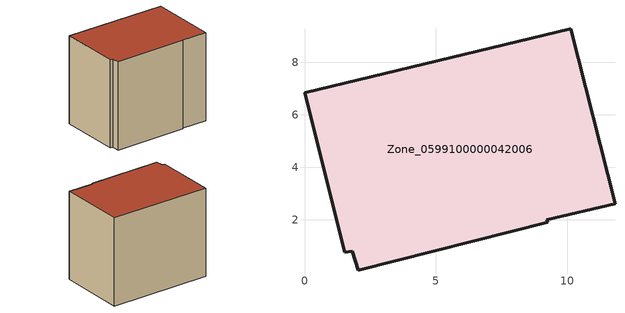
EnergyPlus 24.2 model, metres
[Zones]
Zone_0599100000042006
 floor ground (C_G): 2.04,0.08 1.83,0.8 1.53,0.77 0,6.84 10.15,9.28 11.83,2.6 9.23,2.01 9.26,1.9 z0
 wall outside (C_F): 11.83,2.6 10.15,9.28 0,6.84 1.53,0.77 1.83,0.8 2.04,0.08 9.26,1.9 9.23,2.01 11.83,2.6 z0:9.05
 roof outside (C_R): 1.83,0.8 2.04,0.08 9.26,1.9 9.23,2.01 11.83,2.6 10.15,9.28 0,6.84 1.53,0.77 z9.05
[BUILDING]
Pand.0599100000042006: North Axis=0; Terrain=City; Loads Convergence Tolerance Value=0.04; Temperature Convergence Tolerance Value=0.4; Solar Distribution=FullExterior; Maximum Number of Warmup Days=25; Minimum Number of Warmup Days=1
[Site:Location]
Rotterdam.The.Hague.AP_ZH_NLD Design_Conditions: Latitude=51.96; Longitude=4.45; Time Zone=1; Elevation=-4.5
[SITE:GROUNDTEMPERATURE:BUILDINGSURFACE]
18, 18, 18, 18, 18, 18, 18, 18, 18, 18, 18, 18
[MATERIAL] Thermal Absorptance=0.9; Solar Absorptance=0.7; Visible Absorptance=0.7
Name | Roughness | Thickness | Conductivity | Density | Specific Heat
G.TC.1965-1974 | MediumSmooth | 0.15 | 0.882353 | 540 | 1210
F.TC.1965-1974 | Rough | 0.3 | 0.697674 | 1920 | 840
R.TC.1965-1974 | MediumRough | 0.2 | 0.232558 | 1500 | 1000
[CONSTRUCTION]
C_G: G.TC.1965-1974
C_F: F.TC.1965-1974
C_R: R.TC.1965-1974
[ZONE]
Zone_0599100000042006: Type=1; Multiplier=1; Ceiling Height=Autocalculate; Volume=Autocalculate; Floor Area=autocalculate; Part of Total Floor Area=Yes
[ZONEINFILTRATION:DESIGNFLOWRATE]
Infil_Zone_0599100000042006: Zone or ZoneList or Space or SpaceList=Zone_0599100000042006; Schedule=AlwaysOn; Design Flow Rate Calculation Method=Flow/Area; Flow Rate per Floor Area=0.003; Constant Term Coefficient=1; Temperature Term Coefficient=0; Velocity Term Coefficient=0; Velocity Squared Term Coefficient=0
[HVACTEMPLATE:ZONE:IDEALLOADSAIRSYSTEM]
Zone_0599100000042006: Maximum Heating Supply Air Temperature=50; Minimum Cooling Supply Air Temperature=13; Maximum Heating Supply Air Humidity Ratio=0.0156; Minimum Cooling Supply Air Humidity Ratio=0.0077; Heating Limit=NoLimit; Cooling Limit=NoLimit; Dehumidification Control Type=ConstantSensibleHeatRatio; Cooling Sensible Heat Ratio=0.7; Dehumidification Setpoint=60; Humidification Control Type=None; Humidification Setpoint=30; Outdoor Air Method=None; Outdoor Air Flow Rate per Person=0.00944; Outdoor Air Flow Rate per Zone Floor Area=0; Outdoor Air Flow Rate per Zone=0; Demand Controlled Ventilation Type=None; Outdoor Air Economizer Type=NoEconomizer; Heat Recovery Type=None; Sensible Heat Recovery Effectiveness=0.7; Latent Heat Recovery Effectiveness=0.65
[ZONECONTROL:THERMOSTAT]
ThermostatControl_Zone_0599100000042006: Zone or ZoneList=Zone_0599100000042006; Control Type Schedule=DualSetpointControlType; Control 1=Thermostat_Zone_0599100000042006; Temperature Difference Between Cutout And Setpoint=0
[THERMOSTATSETPOINT:DUALSETPOINT]
Thermostat_Zone_0599100000042006: Heating Setpoint Temperature Schedule=HeatingSetpoint_Zone_0599100000042006; Cooling Setpoint Temperature Schedule=CoolingSetpoint_Zone_0599100000042006
[SCHEDULE:COMPACT]
HeatingSetpoint_Zone_0599100000042006: Through: 12/31, For: AllDays, Until: 24:00, 21
CoolingSetpoint_Zone_0599100000042006: Through: 12/31, For: AllDays, Until: 24:00, 24
DualSetpointControlType: Through: 12/31, For: AllDays, Until: 24:00, 4
AlwaysOn: Through: 12/31, For: AllDays, Until: 24:00, 1
